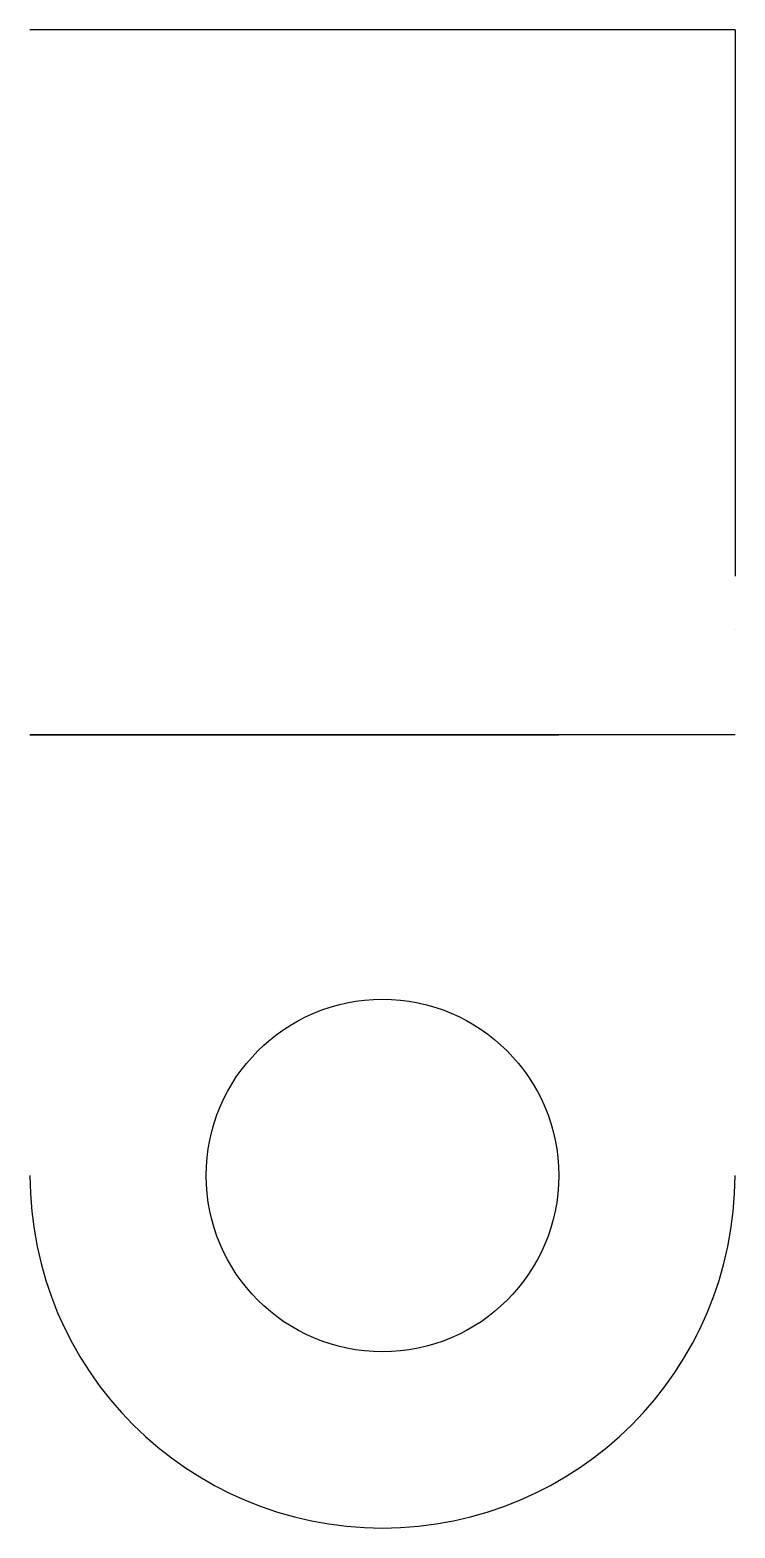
# Model space of a CAD drawing. Header units: millimetres. Extents: x 2059 to 2139, y 1197 to 1367.
import ezdxf

# ---------------------------------------------------------------- set-up
doc = ezdxf.new("R2010")
doc.units = ezdxf.units.MM

msp = doc.modelspace()

# ---------------------------------------------------------------- linework, layer by layer
for p, q in [((2139.01, 1366.65), (2059.01, 1366.65)), ((2139.01, 1286.65), (2059.01, 1286.65))]:
    msp.add_line(p, q)
at = {"extrusion": (1, 0, 0)}
for p, q in [((2139.01, 1366.65, 100), (2139.01, 1342.65, 100)), ((2139.01, 1342.65, 100), (2139.01, 1342.65, 80)), ((2139.01, 1342.65, 80), (2139.01, 1304.65, 80)), ((2139.01, 1304.65, 80), (2139.01, 1304.65, 100)), ((2139.01, 1298.65, 20), (2139.01, 1298.65))]:
    msp.add_line(p, q, dxfattribs=at)
at = {"extrusion": (0, 0, -1)}
for p, q in [((2139.01, 1366.65), (2139.01, 1346.65)), ((2139.01, 1346.65), (2139.01, 1346.65, 20))]:
    msp.add_line(p, q, dxfattribs=at)
at = {"extrusion": (0, -1, 0)}
for p, q in [((2059.01, 1286.65, 100), (2079.01, 1286.65, 100)), ((2079.01, 1286.65, 100), (2079.01, 1286.65, 52)), ((2079.01, 1286.65, 52), (2119.01, 1286.65, 52)), ((2119.01, 1286.65, 52), (2119.01, 1286.65, 100))]:
    msp.add_line(p, q, dxfattribs=at)
at = {"extrusion": (-1, 0, 0)}
msp.add_line((2059.01, 1286.65, 20), (2094.01, 1286.65, 20), dxfattribs=at)
msp.add_circle((2099.01, 1236.65), 20)
msp.add_arc((2099.01, 1236.65), 40, 180, 0)

doc.saveas('drawing.dxf')
